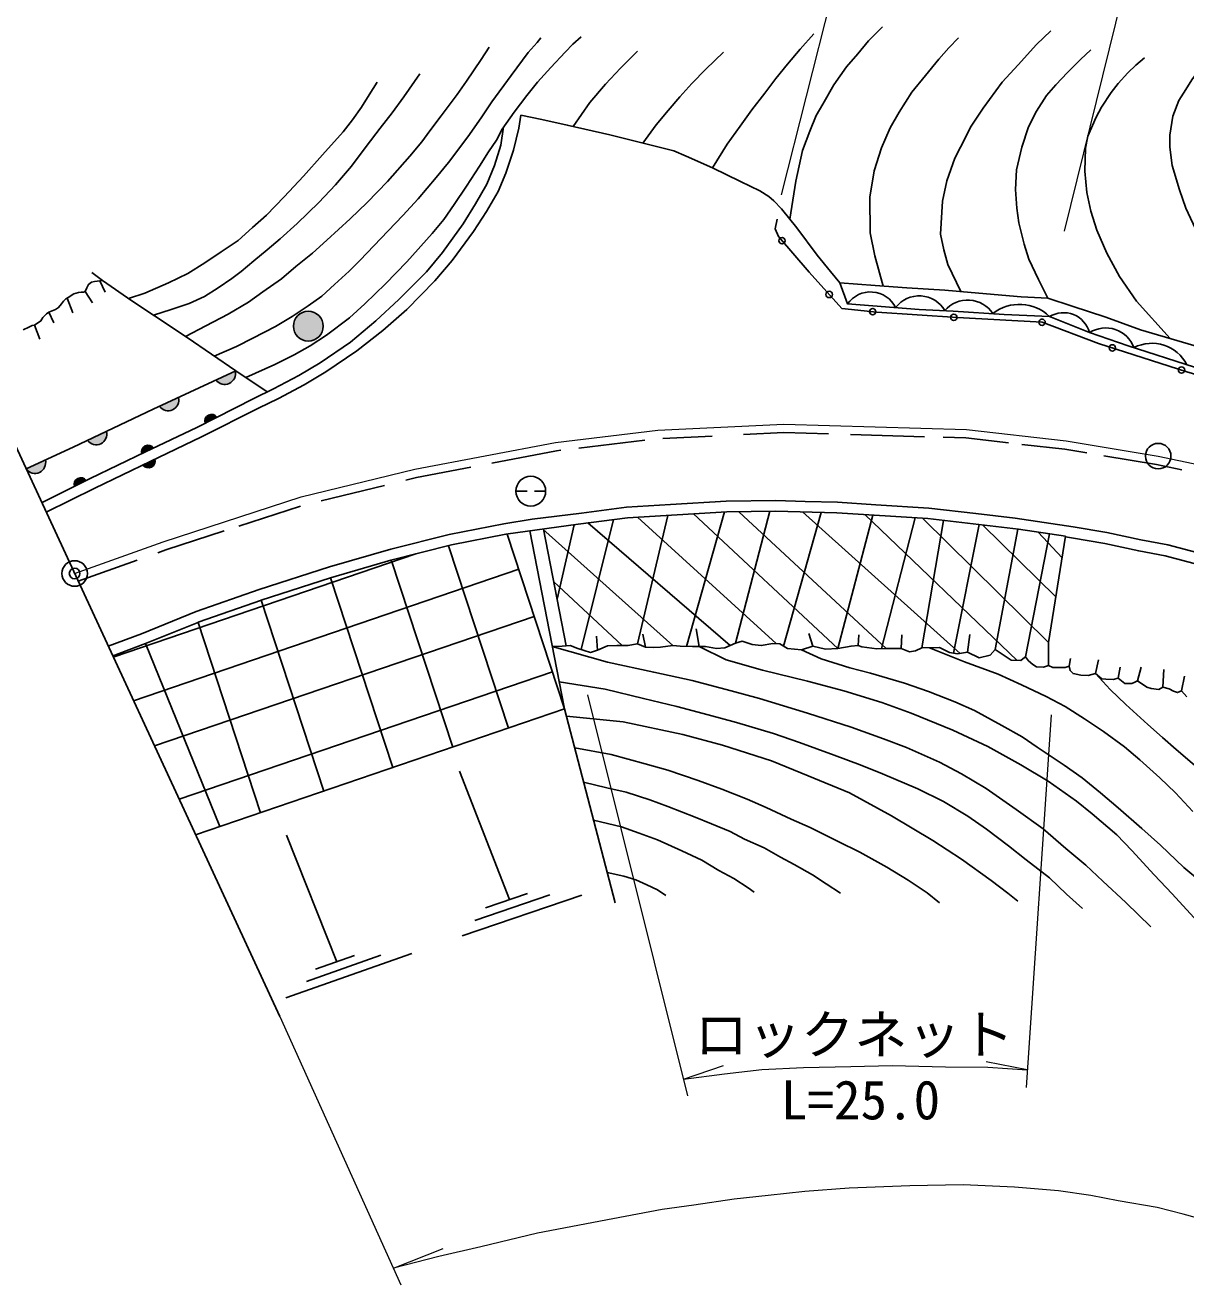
# Model space of a CAD drawing. Units: millimetres at full size, sheet at 1:1000; details may follow other scales. Extents: x 40000 to 680000, y 20000 to 380000.
# Drawn here: x 321240 to 375772, y 256929 to 316076 of the extents above; entities that cross this region are included whole.
import ezdxf
from ezdxf.enums import TextEntityAlignment as Align

# ---------------------------------------------------------------- set-up
doc = ezdxf.new("R2010")
doc.units = ezdxf.units.MM
doc.header["$LTSCALE"] = 1000
doc.header["$PDMODE"] = 32
doc.header["$PDSIZE"] = 500
doc.linetypes.add('CHAIN', pattern=[18.5, 12, -1.5, 3.5, -1.5])
for name, color, linetype, lineweight in [('M-BGD', 7, 'Continuous', 25), ('M-BMK', 2, 'CHAIN', 13), ('M-BMK-OTRS', 5, 'Continuous', 25), ('M-BMK-SRVR', 3, 'Continuous', 25), ('M-STR-HTXT', 7, 'Continuous', 13), ('M-STR-STRC', 7, 'Continuous', 25)]:
    doc.layers.add(name, color=color, linetype=linetype, lineweight=lineweight)
doc.layers.add('M-OTRS', color=6, linetype='Continuous')
doc.styles.add('ＭＳ ゴシック', font='')
doc.styles.get('ＭＳ ゴシック').set_extended_font_data('MS Gothic')

msp = doc.modelspace()

# ---------------------------------------------------------------- hatches: boundary and pattern name
at = {"layer": 'M-BGD'}
for points in [[(333844, 301942, 1), (335244, 301942, 1)], [(330207, 299414, 0.82183), (331106, 299832)], [(327548, 298178, 0.82183), (328446, 298595)], [(330250, 297671, 0.84072), (329692, 297387)], [(324171, 296579, 0.82183), (325066, 297003)], [(327280, 296221, 0.84072), (326716, 295950)], [(321291, 295237, 0.82183), (322190, 295654)], [(326775, 295423, 0.84072), (327339, 295695)], [(324112, 294694, 0.84072), (323551, 294416)]]:
    msp.add_hatch(color=256, dxfattribs=at).paths.add_polyline_path(points)

# ---------------------------------------------------------------- linework, layer by layer
for p, q in [((324872, 304081), (324366, 304462)), ((324755, 304066), (324997, 303540)), ((324053, 303564), (324396, 303032)), ((323207, 303256), (323479, 302576)), ((322357, 302606), (322585, 302098)), ((321675, 301984), (321922, 301335)), ((331138, 299847), (332610, 298853)), ((344294, 294194), (344819, 294194)), ((345169, 294194), (345694, 294194)), ((347373, 293169), (349486, 293440)), ((349486, 293440), (351557, 293575)), ((351557, 293575), (354183, 293723)), ((354183, 293723), (356505, 293760)), ((356505, 293760), (357885, 293711)), ((357885, 293711), (359401, 293674)), ((359401, 293674), (361201, 293551)), ((361201, 293551), (363698, 293403)), ((363698, 293403), (365904, 293144)), ((343736, 292664), (345055, 292873)), ((345055, 292873), (347373, 293169)), ((347226, 292646), (349533, 292942)), ((348877, 292858), (347363, 286764)), ((349533, 292942), (354202, 293223)), ((350003, 292970), (356531, 287035)), ((351434, 293056), (350004, 287019)), ((354092, 293217), (352311, 286905)), ((352641, 293129), (359424, 286812)), ((354202, 293223), (356501, 293260)), ((356223, 293256), (354611, 287063)), ((354766, 293232), (361693, 286812)), ((356501, 293260), (359378, 293174)), ((358644, 293196), (356874, 286915)), ((357766, 293222), (365166, 286575)), ((359378, 293174), (363653, 292905)), ((361074, 293067), (359424, 286812)), ((360690, 293092), (367855, 286250)), ((363062, 292942), (361474, 286801)), ((364389, 292818), (363372, 286842)), ((363398, 292921), (369319, 287096)), ((363653, 292905), (367910, 292406)), ((365904, 293144), (367754, 292935)), ((367754, 292935), (370478, 292528)), ((341157, 292157), (343736, 292664)), ((343819, 292171), (347226, 292646)), ((344945, 292328), (346557, 284052)), ((345567, 292415), (351662, 286954)), ((345594, 292418), (346662, 286932)), ((347040, 292620), (346236, 289121)), ((347670, 292703), (354360, 286948)), ((366057, 292623), (364860, 286586)), ((366227, 292603), (369662, 289228)), ((366822, 286764), (367883, 292409)), ((367910, 292406), (370125, 292075)), ((369363, 292189), (368246, 286423)), ((368842, 292267), (369958, 291066)), ((370478, 292528), (372068, 292256)), ((372068, 292256), (373664, 291907)), ((338418, 290958), (341265, 291669)), ((338420, 291479), (341157, 292157)), ((343944, 283068), (341132, 291636)), ((341265, 291669), (343819, 292171)), ((373664, 291907), (374923, 291670)), ((374923, 291670), (376530, 291256)), ((325382, 286406), (339594, 291252)), ((335543, 290638), (338420, 291479)), ((326333, 284353), (344437, 290526)), ((332240, 289578), (335543, 290638)), ((335581, 290125), (338418, 290958)), ((341330, 282177), (338443, 290964)), ((332327, 289079), (335581, 290125)), ((338518, 281218), (335591, 290128)), ((346078, 289931), (349296, 286948)), ((329279, 288541), (332240, 289578)), ((329373, 288040), (332340, 289084)), ((335277, 280113), (332330, 289080)), ((326705, 287503), (329279, 288541)), ((326887, 287037), (329395, 288048)), ((327315, 282232), (345160, 288316)), ((325146, 286914), (326705, 287503)), ((332301, 279098), (329364, 288036)), ((350267, 287477), (350386, 286877)), ((352760, 287735), (352902, 286899)), ((358055, 287508), (358247, 286919)), ((365509, 286632), (365631, 287471)), ((325323, 286447), (326887, 287037)), ((330391, 278447), (326894, 287039)), ((348129, 286736), (348076, 287381)), ((360378, 286955), (360409, 287442)), ((362403, 286803), (362430, 287448)), ((370284, 285977), (370358, 286331)), ((371663, 286281), (371521, 285633)), ((328473, 279732), (346013, 285713)), ((372692, 285929), (372595, 285417)), ((373508, 285288), (373669, 285924)), ((374695, 284996), (374746, 285829)), ((375564, 284816), (375707, 285513)), ((346585, 283969), (348958, 274861)), ((343997, 275021), (341642, 281054)), ((335877, 272098), (333512, 278049)), ((341765, 273310), (347402, 275229)), ((342367, 274043), (345890, 275242)), ((342872, 274637), (344837, 275306)), ((333494, 270411), (339406, 272493)), ((334462, 271176), (337945, 272403)), ((334885, 271749), (336717, 272394))]:
    msp.add_line(p, q, dxfattribs=at)
for points in [[(357166, 306968), (357448, 308746), (357758, 310188), (358101, 311103), (358400, 311836), (358714, 312372), (359242, 313273), (359831, 314113), (360358, 314727), (360870, 315345), (361523, 315994)], [(330127, 300535), (331173, 300988), (331930, 301375), (332997, 301920), (333785, 302394), (334542, 302891), (335179, 303349), (335777, 303901), (336455, 304528), (336977, 305046), (337947, 306060), (338992, 307144), (339701, 307928), (340558, 308931), (341122, 309632), (342035, 310826), (342658, 311733), (343170, 312469), (344073, 313715), (344875, 314798), (345291, 315268), (345474, 315482)], [(331601, 299534), (332967, 300147), (333873, 300604), (334624, 301018), (335392, 301527), (336472, 302339), (337205, 302986), (338168, 303925), (339179, 304969), (340364, 306298), (340903, 306953), (341403, 307658), (341976, 308517), (342587, 309460), (343004, 310128), (343382, 310677), (343649, 311196), (344210, 311990), (344811, 312780), (345306, 313402), (345937, 314091), (346618, 314804), (346972, 315180), (347359, 315523)], [(353531, 309383), (354223, 310486), (354839, 311335), (355374, 312106), (355993, 312886), (356514, 313572), (357050, 314239), (357657, 314947), (358287, 315667)], [(361555, 303821), (361153, 305245), (360944, 306331), (360928, 307995), (361131, 309243), (361480, 310314), (361885, 311249), (362298, 311990), (362892, 312934), (363541, 313719), (364167, 314482), (364636, 315019), (365097, 315488)], [(365204, 303567), (364595, 304833), (364396, 305526), (364252, 306256), (364342, 307810), (364550, 308774), (364919, 309837), (365181, 310342), (365690, 311339), (366244, 312181), (367144, 313398), (367888, 314208), (368756, 315164), (369436, 315816)], [(328780, 301450), (329736, 301953), (330773, 302505), (331735, 303076), (332410, 303559), (333280, 304164), (333963, 304742), (334739, 305373), (335414, 305978), (336506, 306988), (337311, 307752), (338270, 308736), (339313, 309932), (339873, 310599), (340256, 311113), (340779, 311824), (341540, 312823), (341982, 313450), (342662, 314457), (343033, 315050)], [(346992, 311319), (347774, 312440), (348510, 313302), (349216, 314057), (350011, 314852)], [(350268, 310540), (350882, 311399), (351447, 312070), (352004, 312716), (352566, 313339), (353216, 314006), (354051, 314804)], [(369283, 303255), (368856, 304133), (368403, 305091), (368176, 305801), (367921, 306802), (367834, 307479), (367762, 308355), (367810, 309280), (368070, 310346), (368388, 311304), (368754, 312043), (369226, 312769), (369660, 313275), (370220, 313850), (370827, 314462), (371303, 314914)], [(375030, 301357), (373453, 303113), (372650, 304270), (372059, 305371), (371590, 306453), (371307, 307349), (371127, 308226), (371034, 309226), (371051, 310299), (371173, 310865), (371555, 311756), (371810, 312222), (372261, 312908), (372590, 313340), (373050, 313846), (373427, 314196), (373826, 314543)], [(383837, 298614), (382206, 299820), (380760, 300904), (379605, 301874), (378490, 303020), (377546, 304204), (376891, 305232), (376333, 306281), (375776, 307480), (375475, 308352), (375126, 309485), (375016, 310344), (375028, 310913), (375163, 311801), (375445, 312537), (375770, 313051), (376057, 313510), (376363, 313926), (376700, 314367)], [(327265, 302466), (328104, 302719), (328948, 303010), (329667, 303332), (330306, 303742), (330951, 304176), (331383, 304506), (331977, 305007), (332614, 305535), (333218, 306046), (334014, 306762), (335043, 307743), (335823, 308584), (336580, 309456), (337264, 310374), (337923, 311240), (338476, 311968), (339035, 312710), (339789, 313789)], [(326101, 303244), (326863, 303494), (327981, 303971), (328882, 304418), (329688, 304911), (330448, 305432), (331245, 305968), (331917, 306573), (332580, 307162), (333414, 308011), (334317, 308989), (335211, 309987), (336174, 311062), (336613, 311635), (337046, 312225), (337401, 312805), (337785, 313399)], [(322232, 293206), (324511, 294333), (327114, 295587), (329523, 296741), (332198, 298098), (333138, 298553), (334345, 299187), (335364, 299798), (336818, 300781), (338041, 301745), (339177, 302732), (340488, 304076), (341304, 305023), (342309, 306381), (342912, 307329), (343470, 308265), (343831, 309134), (344184, 310209), (344435, 311243), (344536, 311854)], [(344536, 311854), (345510, 311654), (346712, 311383), (348708, 310922), (349970, 310613), (351021, 310354), (351721, 310169), (352295, 309920), (353531, 309383), (354843, 308738), (355758, 308295), (356187, 308039), (356420, 307823), (356783, 307460), (357488, 306554), (358453, 305275), (359082, 304506), (359520, 303975), (361174, 303850), (362658, 303736), (364442, 303633), (365693, 303525), (368033, 303324), (369283, 303255), (370435, 302877), (372013, 302368), (373643, 301770), (375609, 301185), (376844, 300829)], [(322010, 293655), (324292, 294783), (326897, 296037), (329302, 297190), (331976, 298546), (332913, 298999), (334100, 299623), (335096, 300220), (336523, 301185), (337710, 302187), (338793, 303189), (340092, 304487), (340855, 305407), (341826, 306755), (342404, 307695), (342924, 308607), (343294, 309480), (343590, 310440), (343721, 311297)], [(356569, 306968), (356476, 306514), (356631, 306153), (358076, 304471), (359614, 302769), (361248, 302604), (365041, 302347), (369018, 302126), (371674, 301129), (375820, 299803), (380003, 298569), (384297, 297223), (388661, 295825), (392570, 294645), (394467, 294148), (395885, 293816), (397604, 293504), (397935, 293463), (398065, 293646)], [(321153, 301774), (321414, 301902), (321567, 301969), (321675, 301984), (321978, 302191), (322075, 302345), (322244, 302529), (322357, 302606), (322659, 302724), (322813, 302816), (322951, 302990), (323038, 303123), (323151, 303225), (323263, 303287), (323525, 303462), (323746, 303523), (323874, 303538), (323986, 303544), (324053, 303564), (324145, 303738), (324222, 303907), (324355, 304004), (324504, 304045), (324755, 304066), (324872, 304081)], [(324872, 304081), (326258, 303137), (327324, 302426), (328851, 301403), (331138, 299847), (327259, 298044), (323488, 296255), (321291, 295237)], [(359520, 303975), (359882, 302987), (363241, 302733), (364842, 302651), (367242, 302496), (369367, 302390), (371245, 301639), (373060, 301026), (376174, 300020), (379973, 298868), (382720, 298065), (385872, 296923), (389330, 295958), (392337, 294986), (395803, 294189), (398049, 293822)], [(329249, 278058), (346585, 283969), (343894, 292181)], [(370120, 292076), (369319, 287096), (369324, 286007)], [(370112, 292046), (370394, 292005), (371967, 291735), (373558, 291388), (374808, 291153), (376403, 290742)], [(346002, 286900), (346471, 286921), (346853, 286943), (347213, 286812), (347801, 286627), (348129, 286736), (348608, 286932), (349034, 286954), (349557, 286943), (350004, 287019), (350386, 286877), (350757, 286855), (351084, 286877), (351662, 286954), (352022, 286910), (352600, 286899), (353204, 286899), (353728, 286812), (354110, 286834), (354611, 287063), (354928, 287150), (355397, 286997), (355822, 286943), (356367, 287041), (356694, 287030), (357054, 286801), (357719, 286746), (358254, 286921), (358846, 286779), (359424, 286812), (360043, 286919), (360378, 286955), (360543, 286891), (361256, 286790), (361693, 286812), (362170, 286808), (362403, 286803), (362783, 286648), (363078, 286697), (363372, 286842), (364197, 286848), (364675, 286617), (365046, 286555), (365509, 286632), (366064, 286370), (366574, 286493), (366822, 286764), (367562, 286262), (368015, 286243), (368113, 286330), (368246, 286423), (368380, 286233), (368585, 286059), (368759, 285946), (369078, 285930), (369324, 286007), (369520, 285920), (369792, 285915), (369946, 285915), (370100, 285910), (370284, 285977), (370336, 285771), (370475, 285633), (370844, 285561), (371178, 285540), (371521, 285633), (371830, 285376), (372020, 285361), (372354, 285356), (372595, 285417), (372914, 285171), (373242, 285171), (373350, 285217), (373508, 285288), (373941, 284991), (374136, 284935), (374500, 284888), (374695, 284996), (374991, 284918), (375200, 284806), (375384, 284739), (375564, 284816), (375814, 284534)], [(346002, 286900), (348607, 286164), (350775, 285691), (352577, 285306), (354405, 284827), (355734, 284455), (357998, 283771), (360050, 283118), (361573, 282565), (362647, 282155), (364196, 281464), (365233, 280930), (366396, 280234), (367801, 279245), (369069, 278332), (370132, 277418), (371077, 276628), (371872, 275877), (372947, 274876), (374128, 273745)], [(352902, 286899), (354173, 286281), (355883, 285784), (357993, 285271), (359702, 284817), (361494, 284274), (362872, 283777), (364830, 282974), (366467, 282210), (368027, 281351), (369304, 280572), (370634, 279646), (371369, 279048), (372534, 278058), (373241, 277315), (374280, 276173), (375132, 275286), (376149, 274175), (377022, 273381), (378004, 272502)], [(357719, 286746), (358637, 286317), (359985, 285903), (360964, 285647), (362557, 285179), (363687, 284792), (364918, 284304), (365845, 283890), (367129, 283198), (368082, 282660), (368785, 282180), (370056, 281324), (370903, 280733), (371759, 280035), (372594, 279333), (373706, 278352), (374580, 277577), (375685, 276530), (376514, 275833)], [(363724, 286844), (365374, 286184), (366953, 285598), (368056, 285107), (369211, 284560), (370100, 284085), (371006, 283510), (371905, 282909), (372888, 282190), (373606, 281584), (374556, 280727), (375289, 280032), (376096, 279153)], [(346324, 285249), (348488, 284896), (350289, 284464), (351856, 284081), (353330, 283698), (354663, 283340), (356405, 282823), (357622, 282396), (359250, 281793), (360468, 281338), (361525, 280923), (363182, 280217), (364393, 279631), (365526, 278942), (366408, 278322), (367444, 277548), (368269, 276883), (369368, 276035), (370164, 275279), (370915, 274595)], [(371521, 285633), (372225, 284876), (372951, 284175), (373987, 283233), (374684, 282627), (375320, 282062), (376076, 281422), (376674, 280907), (377504, 280229), (378164, 279684), (379040, 278966), (379683, 278434), (380480, 277715), (381400, 276944), (382354, 276142), (383138, 275483), (384022, 274710), (385145, 273835), (385833, 273270), (387221, 272151), (388108, 271392), (388925, 270636), (389466, 270104)], [(346671, 283636), (349329, 283359), (352146, 282774), (354008, 282274), (356311, 281534), (358026, 280827), (359974, 280034), (361938, 278956), (363885, 277786), (365239, 276909), (366626, 275916), (367402, 275316), (367887, 274939)], [(347060, 282144), (348777, 281834), (350376, 281386), (351434, 281090), (352861, 280611), (353977, 280209), (355165, 279734), (356060, 279342), (357225, 278790), (358120, 278408), (359437, 277742), (360452, 277249), (361732, 276535), (362723, 275932), (363624, 275328), (364198, 274859)], [(347480, 280533), (348573, 280272), (349470, 280069), (350582, 279698), (351438, 279384), (352712, 278892), (353489, 278569), (354365, 278207), (355040, 277856), (355962, 277453), (356726, 277014), (357375, 276666), (358232, 276179), (358880, 275759), (359555, 275319)], [(347944, 278754), (349259, 278438), (350094, 278141), (350942, 277825), (352096, 277305), (353039, 276869), (353838, 276387), (354535, 276007), (355206, 275571), (355490, 275368)], [(348584, 276296), (349366, 276115), (349936, 275944), (350449, 275716), (350955, 275470), (351341, 275210)]]:
    msp.add_lwpolyline(points, dxfattribs=at)
for centre, radius in [((356800, 305956), 150), ((359014, 303433), 150), ((334544, 301942), 700), ((361060, 302623), 150), ((364869, 302358), 150), ((369018, 302126), 150), ((372320, 300923), 150), ((375571, 299883), 150), ((344994, 294194), 700)]:
    msp.add_circle(centre, radius, dxfattribs=at)
for centre, radius, start, end in [((360959, 302241), 1310, 26.07277, 145.28607), ((363245, 301974), 1393, 30.06643, 142.75498), ((365526, 301760), 1410, 33.14368, 139.73452), ((367957, 300957), 2011, 45.45215, 128.47445), ((370027, 301315), 1261, 14.89854, 121.51945), ((372007, 300443), 1418, 20.3528, 122.50082), ((374178, 299289), 1850, 27.1585, 117.0482), ((330615, 299712), 505, 216.10653, 13.76472), ((327956, 298475), 505, 216.10653, 13.76472), ((329995, 297480), 318, 36.79559, 197.01332), ((324576, 296879), 505, 216.54794, 14.20613), ((327021, 296036), 318, 35.49182, 195.70955), ((321700, 295534), 505, 216.02374, 13.68193), ((327033, 295608), 318, 215.57334, 15.79107), ((323856, 294506), 318, 36.19681, 196.41454)]:
    msp.add_arc(centre, radius, start, end, dxfattribs=at)
at = {"layer": 'M-BMK'}
msp.add_lwpolyline([(323565, 290329), (327716, 291812), (334208, 293925), (339543, 295223), (346150, 296487), (350964, 297057), (356880, 297349), (365463, 297092), (370146, 296557), (374475, 295840), (380417, 294580), (399005, 290269), (410201, 287424), (421843, 284070)], dxfattribs=at)
at = {"layer": 'M-BMK-OTRS'}
msp.add_line((333200, 269526), (313929, 311132), dxfattribs=at)
at = {"layer": 'M-BMK-SRVR'}
for centre in [(374475, 295840), (323565, 290329)]:
    msp.add_circle(centre, 600, dxfattribs=at)
at = {"layer": 'M-OTRS'}
msp.add_point((323565, 290329), dxfattribs=at)
at = {"layer": 'M-STR-HTXT'}
for p, q in [((356769, 308108), (362807, 331917)), ((375353, 327853), (370053, 306399)), ((347658, 284629), (352366, 265799)), ((369442, 283697), (368264, 266195)), ((333200, 269526), (338898, 256929)), ((352168, 266591), (354054, 267226))]:
    msp.add_line(p, q, dxfattribs=at)
for points in [[(352168, 266591), (354100, 266835), (355856, 267032), (357810, 267131), (360029, 267186), (361972, 267230), (364488, 267164), (366466, 267142), (368319, 267017), (366389, 267405)], [(377633, 259704), (375650, 260253), (374422, 260563), (372595, 260868), (371311, 261121), (369786, 261343), (367716, 261514), (365316, 261621), (362801, 261572), (359960, 261466), (357872, 261318), (356145, 261122), (354556, 260958), (352664, 260671), (351166, 260458), (348849, 260023), (345319, 259352), (342650, 258713), (340668, 258264), (338542, 257717), (340872, 258632)]]:
    msp.add_lwpolyline(points, dxfattribs=at)
at = {"layer": 'M-STR-STRC'}
for p, q in [((347248, 296214), (350361, 296583)), ((351194, 296668), (353522, 296783)), ((360013, 296855), (363488, 296751)), ((335154, 293744), (338116, 294464)), ((331279, 292551), (334177, 293494)), ((323733, 289965), (326502, 290953))]:
    msp.add_line(p, q, dxfattribs=at)
for points in [[(354994, 296855), (356884, 296949), (358983, 296886)], [(364376, 296725), (365434, 296693), (367436, 296464)], [(368066, 296392), (370091, 296160), (371120, 295990)], [(343162, 295508), (346211, 296092), (346406, 296115)], [(371919, 295858), (374401, 295447), (375580, 295197)], [(339129, 294710), (339628, 294832), (342182, 295321)], [(327471, 291299), (327845, 291433), (330585, 292325)]]:
    msp.add_lwpolyline(points, dxfattribs=at)

# ---------------------------------------------------------------- texts
at = {"layer": 'M-STR-HTXT', "style": 'ＭＳ ゴシック'}
for s, p in [('ロックネット', (360195, 268683)), ('L=25.0', (360488, 265614))]:
    msp.add_text(s, height=1833, dxfattribs=at).set_placement(p, align=Align.MIDDLE_CENTER)

doc.saveas('drawing.dxf')
